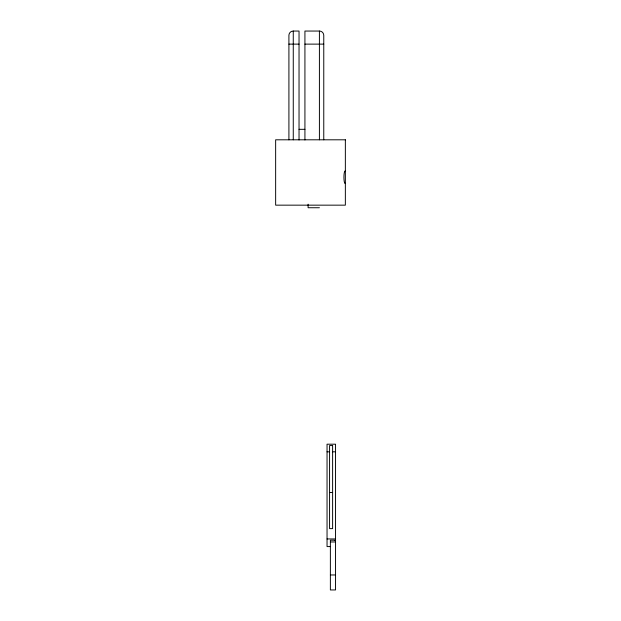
<?xml version="1.0" encoding="UTF-8"?>
<svg xmlns="http://www.w3.org/2000/svg" width="621" height="621" viewBox="0 0 621 621"><rect width="100%" height="100%" fill="white"/><g stroke="black" fill="none" stroke-linecap="round" stroke-linejoin="round"><path stroke-width="0.93" d="M288.912 139.803L288.912 35.405A4.355 4.355 0 0 1 293.267 31.05L299.035 31.05L299.035 139.973M323.766 139.803L323.766 35.405A4.355 4.355 0 0 0 319.411 31.05L304.927 31.05L304.927 139.973M288.912 44.122L299.035 44.122M304.927 44.122L323.766 44.122M299.035 129.323L304.927 129.323M319.435 207.74L308.101 207.74L308.101 204.2M327.042 451.816L329.565 451.816M332.615 451.816L335.542 451.816M329.565 492.492L332.615 492.492M327.042 538.95L335.542 538.95M335.542 540.208L330.38 540.208L330.38 589.95L335.542 589.95L335.542 444.194L327.042 444.194L327.042 546.581L330.38 546.581M334.898 540.666L335.542 540.666M330.38 541.962L335.542 541.962M330.38 574.968L335.542 574.968M319.411 31.05L319.411 139.803M293.267 31.05L293.267 139.803M345.346 183.288A6.226 1.141 -90 0 1 343.925 177.249A6.226 1.141 -90 0 1 345.346 171.202M345.354 139.803L275.646 139.803L275.646 205.155L345.354 205.155L345.354 139.803M332.615 445.56L329.565 445.56L329.565 528.626L332.615 528.626L332.615 445.56"/></g></svg>
